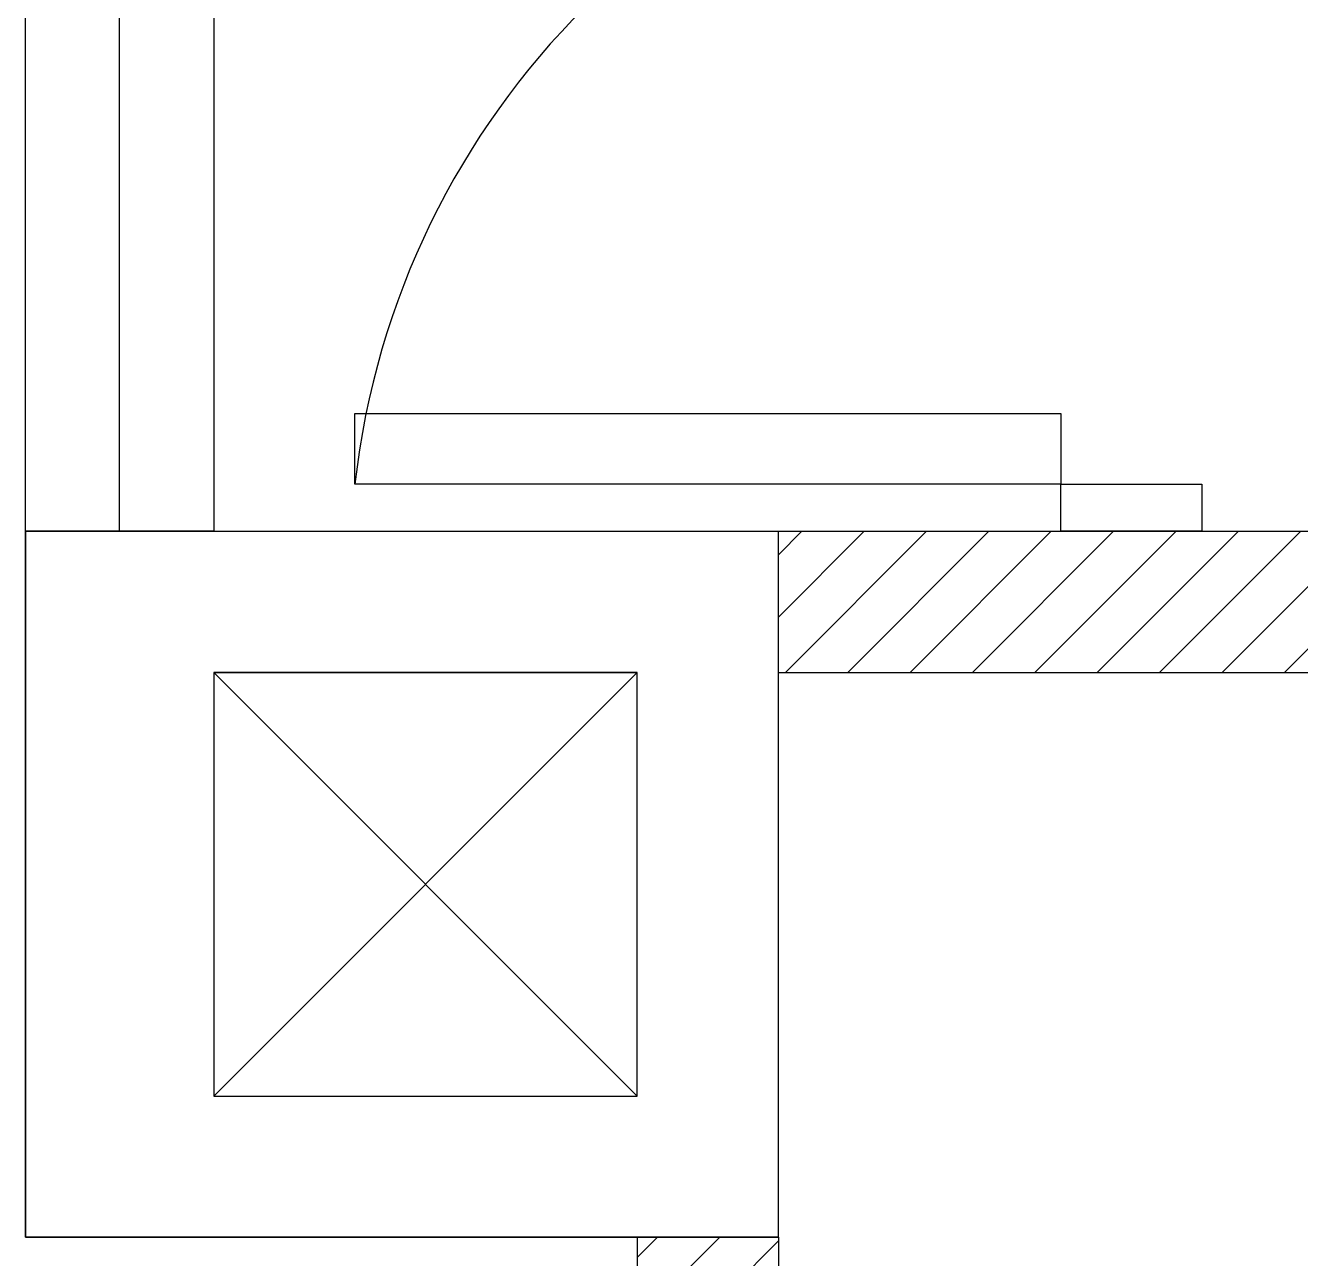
# Model space of a CAD drawing. Header units: inches. Extents: x 474 to 5633, y -332 to 1348.
# Drawn here: x 477 to 531.2, y 206 to 258.4 of the extents above; entities that cross this region are included whole.
import ezdxf

# ---------------------------------------------------------------- set-up
doc = ezdxf.new("R2010")
doc.units = ezdxf.units.IN
doc.header["$LTSCALE"] = 20
doc.header["$MEASUREMENT"] = 0
for name, color, linetype, plot in [('Doors', 6, 'Continuous', False), ('Hatches', 3, 'Continuous', False), ('Pillars', 200, 'Continuous', False), ('Veranda', 4, 'Continuous', False)]:
    doc.layers.add(name, color=color, linetype=linetype, plot=plot)

# ---------------------------------------------------------------- blocks, each defined once
blk = doc.blocks.new('SDoor5')
at = {"layer": 'Doors'}
for p, q in [((-6, 33), (0, 33)), ((-6, 33), (-6, 31)), ((0, 33), (0, 31)), ((-6, 31), (0, 31)), ((-36, 1), (-36, 4)), ((-36, 4), (-6, 4)), ((-6, 4), (-6, 1)), ((-6, 1), (-36, 1)), ((-6, -1), (-6, 1)), ((-6, 1), (0, 1)), ((0, 1), (0, -1)), ((0, -1), (-6, -1))]:
    blk.add_line(p, q, dxfattribs=at)
blk.add_arc((-2.19, -2.81), 34.024, 96.429, 173.571, dxfattribs=at)
blk = doc.blocks.new('SDoor5.2')
at = {"layer": 'Doors'}
blk.add_blockref('SDoor5', (0, -33), dxfattribs=at)

msp = doc.modelspace()

# ---------------------------------------------------------------- hatches: boundary and pattern name
at = {"layer": 'Hatches'}
h = msp.add_hatch(dxfattribs=at)
h.set_pattern_fill('ANSI31', color=256, scale=15, style=0)
h.paths.add_polyline_path([(1039.026, -83.101), (931.026, -83.101), (931.026, 134.899), (931.026, 142.899), (923.026, 142.899), (923.026, 136.899), (923.026, 134.899), (923.026, -83.101), (815.026, -83.101), (815.026, -89.101), (923.026, -89.101), (923.026, -245.101), (881.026, -245.101), (881.026, -253.101), (973.026, -253.101), (973.026, -245.101), (931.026, -245.101), (931.026, -89.101), (1039.026, -89.101)])
h.paths.add_polyline_path([(881.026, 142.899), (839.026, 142.899), (839.026, 166.899), (833.026, 166.899), (833.026, 139.161), (833.026, 50.899), (647.026, 50.899), (647.026, 122.899), (641.026, 122.899), (641.026, 8.899), (485.026, 8.899), (485.026, 53.899), (477.026, 53.899), (477.026, 0.899), (485.026, 0.899), (503.026, 0.899), (509.026, 0.899), (641.026, 0.899), (644.026, 0.899), (647.026, 0.899), (647.026, 8.899), (647.026, 42.899), (839.026, 42.899), (839.026, 134.899), (839.026, 136.899), (881.026, 136.899)])
h.paths.add_polyline_path([(1019.026, 155.556), (1019.026, 166.899), (1013.026, 166.899), (1013.026, 155.556), (1013.026, 142.899), (973.026, 142.899), (973.026, 136.899), (1013.026, 136.899), (1013.026, 134.899), (1013.026, 42.899), (1207.026, 42.899), (1207.026, 8.899), (1207.026, 0.899), (1210.026, 0.899), (1213.026, 0.899), (1345.026, 0.899), (1353.026, 0.899), (1369.026, 0.899), (1377.026, 0.899), (1377.026, 52.899), (1369.026, 52.899), (1369.026, 8.899), (1213.026, 8.899), (1213.026, 122.899), (1207.026, 122.899), (1207.026, 50.899), (1019.026, 50.899)])
h.paths.add_polyline_path([(839.026, 254.899), (833.026, 254.899), (833.026, 208.899), (839.026, 208.899)])
h.paths.add_polyline_path([(1019.026, 270.899), (1035.026, 270.899), (1035.026, 276.899), (1019.026, 276.899), (1019.026, 398.899), (1026.026, 398.899), (1026.026, 406.899), (989.026, 406.899), (989.026, 398.899), (1003.026, 398.899), (1009.026, 398.899), (1013.026, 398.899), (1013.026, 208.899), (1019.026, 208.899)])
h.paths.add_polyline_path([(941.026, 406.899), (893.026, 406.899), (893.026, 398.899), (901.026, 398.899), (907.026, 398.899), (911.026, 398.899), (911.026, 350.899), (917.026, 350.899), (917.026, 398.899), (941.026, 398.899)])
h.paths.add_polyline_path([(1210.026, 406.899), (1141.026, 406.899), (1141.026, 398.899), (1153.026, 398.899), (1153.026, 273.899), (1153.026, 270.899), (1153.026, 236.899), (1153.026, 230.899), (1159.026, 230.899), (1159.026, 236.899), (1159.026, 398.899), (1210.026, 398.899)])
h.paths.add_polyline_path([(1087.026, 406.899), (1062.026, 406.899), (1062.026, 398.899), (1069.026, 398.899), (1069.026, 270.899), (1075.026, 270.899), (1075.026, 273.899), (1075.026, 276.899), (1075.026, 398.899), (1087.026, 398.899)])
h.paths.add_polyline_path([(1333.026, 406.899), (1276.026, 406.899), (1276.026, 398.899), (1327.026, 398.899), (1327.026, 367.899), (1333.026, 367.899), (1333.026, 398.899)])
h.paths.add_polyline_path([(1333.026, 301.899), (1327.026, 301.899), (1327.026, 270.899), (1333.026, 270.899)])
h.paths.add_polyline_path([(1351.026, 206.899), (1345.026, 206.899), (1345.026, 170.899), (1213.026, 170.899), (1213.026, 230.899), (1213.026, 236.899), (1201.026, 236.899), (1201.026, 230.899), (1207.026, 230.899), (1207.026, 164.899), (1213.026, 164.899), (1369.026, 164.899), (1369.026, 118.899), (1377.026, 118.899), (1377.026, 170.899), (1369.026, 170.899), (1351.026, 170.899)])
h.paths.add_polyline_path([(1345.026, 236.899), (1247.026, 236.899), (1247.026, 230.899), (1345.026, 230.899)])
h.paths.add_polyline_path([(1345.026, -77.101), (1195.026, -77.101), (1195.026, -83.101), (1303.026, -83.101), (1303.026, -133.101), (1309.026, -133.101), (1309.026, -83.101), (1345.026, -83.101)])
h.paths.add_polyline_path([(1377.026, -138.601), (1369.026, -138.601), (1369.026, -167.101), (1309.026, -167.101), (1303.026, -167.101), (1303.026, -173.101), (1309.026, -173.101), (1369.026, -173.101), (1377.026, -173.101)])
h.paths.add_polyline_path([(1377.026, -83.101), (1369.026, -83.101), (1369.026, -102.601), (1377.026, -102.601)])
h.paths.add_polyline_path([(1309.026, -245.101), (1303.026, -245.101), (1261.026, -245.101), (1261.026, -253.101), (1309.026, -253.101)])
h.paths.add_polyline_path([(1195.026, -245.101), (1153.026, -245.101), (1153.026, -253.101), (1195.026, -253.101)])
h.paths.add_polyline_path([(1153.026, -77.101), (1147.026, -77.101), (1147.026, -83.101), (1121.026, -83.101), (1121.026, -89.101), (1147.026, -89.101), (1147.026, -221.101), (1153.026, -221.101)])
h.paths.add_polyline_path([(1087.026, -83.101), (1081.026, -83.101), (1081.026, -89.101), (1081.026, -245.101), (1039.026, -245.101), (1039.026, -253.101), (1087.026, -253.101), (1087.026, -245.101)])
h.paths.add_polyline_path([(773.026, -83.101), (767.026, -83.101), (767.026, -89.101), (767.026, -245.101), (767.026, -253.101), (815.026, -253.101), (815.026, -245.101), (773.026, -245.101)])
h.paths.add_polyline_path([(707.026, -89.101), (733.026, -89.101), (733.026, -83.101), (707.026, -83.101), (707.026, -77.101), (701.026, -77.101), (701.026, -83.101), (701.026, -221.101), (707.026, -221.101)])
h.paths.add_polyline_path([(659.026, -77.101), (509.026, -77.101), (509.026, -83.101), (545.026, -83.101), (545.026, -133.101), (551.026, -133.101), (551.026, -83.101), (659.026, -83.101)])
h.paths.add_polyline_path([(593.026, -245.101), (551.026, -245.101), (545.026, -245.101), (545.026, -253.101), (593.026, -253.101)])
h.paths.add_polyline_path([(701.026, -245.101), (659.026, -245.101), (659.026, -253.101), (701.026, -253.101)])
h.paths.add_polyline_path([(485.026, -126.101), (477.026, -126.101), (477.026, -173.101), (485.026, -173.101), (545.026, -173.101), (551.026, -173.101), (551.026, -167.101), (545.026, -167.101), (485.026, -167.101)])
h.paths.add_polyline_path([(485.026, -83.101), (477.026, -83.101), (477.026, -90.101), (485.026, -90.101)])
h.paths.add_polyline_path([(647.026, 230.899), (653.026, 230.899), (653.026, 236.899), (641.026, 236.899), (641.026, 230.899), (641.026, 170.899), (509.026, 170.899), (509.026, 206.899), (503.026, 206.899), (503.026, 170.899), (485.026, 170.899), (477.026, 170.899), (477.026, 119.899), (485.026, 119.899), (485.026, 164.899), (647.026, 164.899), (647.026, 170.899)])
h.paths.add_polyline_path([(607.026, 236.899), (509.026, 236.899), (509.026, 230.899), (607.026, 230.899)], flags=17)
h.paths.add_polyline_path([(578.026, 406.899), (521.026, 406.899), (521.026, 398.899), (521.026, 367.899), (527.026, 367.899), (527.026, 398.899), (578.026, 398.899)])
h.paths.add_polyline_path([(527.026, 301.899), (521.026, 301.899), (521.026, 270.899), (527.026, 270.899)])

# ---------------------------------------------------------------- linework, layer by layer
for p, q in [((477.026, 236.899), (477.026, 206.899)), ((485.026, 236.899), (477.026, 236.899)), ((477.026, 236.899), (477.026, 206.899)), ((485.026, 236.899), (607.026, 236.899)), ((485.026, 230.899), (503.026, 230.899)), ((485.026, 230.899), (485.026, 212.899)), ((503.026, 212.899), (503.026, 230.899)), ((509.026, 206.899), (509.026, 230.899)), ((509.026, 230.899), (607.026, 230.899)), ((485.026, 212.899), (503.026, 212.899)), ((477.026, 206.899), (509.026, 206.899)), ((503.026, 206.899), (503.026, 170.899)), ((509.026, 206.899), (509.026, 170.899))]:
    msp.add_line(p, q)
at = {"layer": 'Pillars'}
for p, q in [((477.026, 206.899), (477.026, 236.899)), ((477.026, 236.899), (509.026, 236.899)), ((509.026, 206.899), (509.026, 236.899)), ((485.026, 230.899), (485.026, 212.899)), ((503.026, 230.899), (485.026, 230.899)), ((485.026, 230.899), (503.026, 212.899)), ((503.026, 230.899), (485.026, 212.899)), ((503.026, 212.899), (503.026, 230.899)), ((485.026, 212.899), (503.026, 212.899)), ((509.026, 206.899), (477.026, 206.899))]:
    msp.add_line(p, q, dxfattribs=at)
at = {"layer": 'Veranda'}
for p, q in [((477.026, 236.899), (477.026, 406.899)), ((481.026, 236.899), (481.026, 402.899)), ((485.026, 398.899), (485.026, 236.899)), ((485.026, 236.899), (477.026, 236.899))]:
    msp.add_line(p, q, dxfattribs=at)

# ---------------------------------------------------------------- block references
at = {"layer": 'Doors'}
msp.add_blockref('SDoor5.2', (527.026, 270.899), dxfattribs=at)

doc.saveas('drawing.dxf')
